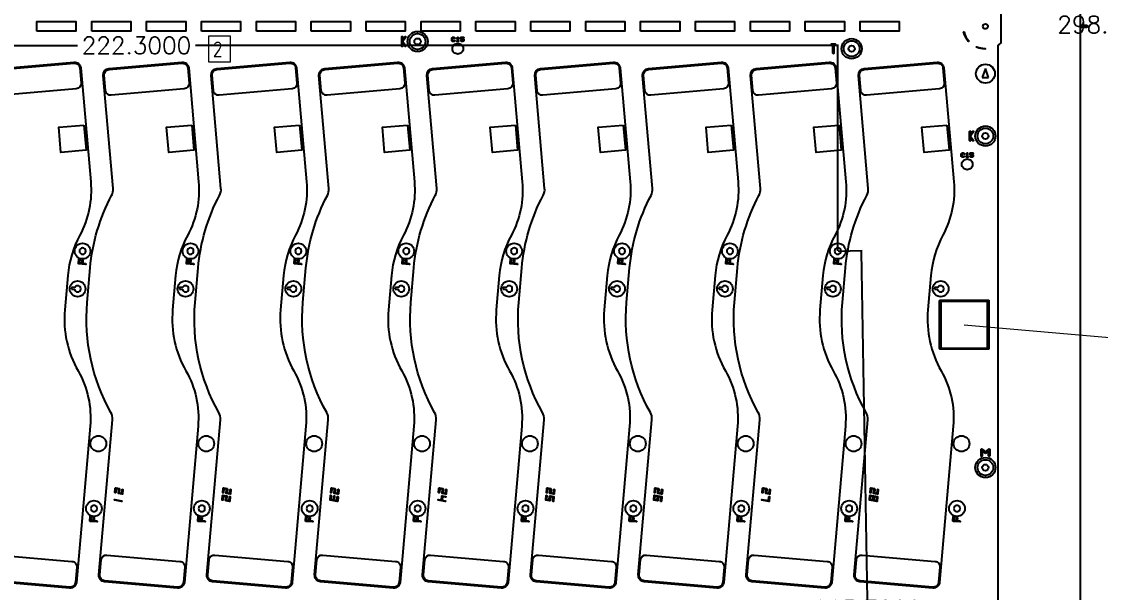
# Model space of a CAD drawing. Extents: x 2864 to 3941, y 2420 to 3182.
# Drawn here: x 3132.4 to 3303.4, y 2745.9 to 2836.5 of the extents above; entities that cross this region are included whole.
import ezdxf
from ezdxf.enums import TextEntityAlignment as Align

# ---------------------------------------------------------------- set-up
doc = ezdxf.new("R2010")
doc.units = 0
doc.layers.get('Defpoints').update_dxf_attribs({"lineweight": 0})
for name, color, linetype in [('barcode-t', 6, 'Continuous'), ('susa-t', 2, 'Continuous'), ('ttr1_panel', 255, 'Continuous'), ('序號', 1, 'Continuous')]:
    doc.layers.add(name, color=color, linetype=linetype)
doc.layers.add('備註', color=1, linetype='Continuous', lineweight=0)
doc.layers.add('尺寸線', color=3, linetype='Continuous', lineweight=0)
doc.styles.get("Standard").update_dxf_attribs({"font": 'simplex.shx', "height": 2.7})
doc.dimstyles.get("Standard").update_dxf_attribs({"dimtxt": 6, "dimasz": 0.18, "dimexe": 0.18, "dimexo": 0.0625, "dimgap": 0.09, "dimtad": 0, "dimtih": 1, "dimtoh": 1, "dimdec": 4, "dimzin": 0, "dimdsep": 46, "dimtxsty": 'Standard', "dimcen": 0.09, "dimadec": 0, "dimazin": 0, "dimtfac": 1, "dimtdec": 4, "dimtofl": 0, "dimtmove": 0, "dimatfit": 3, "dimfxl": 0, "dimtolj": 1, "dimtzin": 0, "dimarcsym": 0})

# ---------------------------------------------------------------- blocks, each defined once
blk = doc.blocks.new('*D2')
at = {"layer": 'Defpoints', "color": 0, "linetype": 'Continuous'}
for p in [(3261.76, 2985.09), (3304.24, 2985.37), (3263.76, 2686.4)]:
    blk.add_point(p, dxfattribs=at)
at = {"layer": '尺寸線', "color": 0, "linetype": 'Continuous', "lineweight": -2}
for p, q in [((3261.83, 2985.09), (3304.42, 2985.37)), ((3304.24, 2985.19), (3305.23, 2837.47)), ((3306.23, 2686.86), (3305.25, 2834.59)), ((3263.82, 2686.4), (3306.42, 2686.68))]:
    blk.add_line(p, q, dxfattribs=at)
at = {"layer": '尺寸線', "color": 0, "linetype": 'Continuous'}
for points in [[(3304.27, 2985.19), (3304.21, 2985.19), (3304.24, 2985.37)], [(3306.2, 2686.86), (3306.26, 2686.86), (3306.24, 2686.68)]]:
    blk.add_solid(points, dxfattribs=at)
at = {"layer": '尺寸線', "color": 0, "linetype": 'Continuous', "insert": (3305.24, 2836.03), "char_height": 2.7, "attachment_point": 5}
blk.add_mtext('\\A1;298.6990', dxfattribs=at)
blk = doc.blocks.new('*D3')
at = {"layer": 'Defpoints', "color": 0, "linetype": 'Continuous'}
for p in [(3261.76, 2800.09), (3265.44, 2800.15), (3263.76, 2686.4)]:
    blk.add_point(p, dxfattribs=at)
at = {"layer": '尺寸線', "color": 0, "linetype": 'Continuous', "lineweight": -2}
for p, q in [((3261.83, 2800.09), (3265.62, 2800.16)), ((3265.45, 2799.97), (3266.42, 2744.75)), ((3267.44, 2686.64), (3266.47, 2741.87)), ((3263.82, 2686.4), (3267.62, 2686.46))]:
    blk.add_line(p, q, dxfattribs=at)
at = {"layer": '尺寸線', "color": 0, "linetype": 'Continuous'}
for points in [[(3265.48, 2799.97), (3265.42, 2799.97), (3265.44, 2800.15)], [(3267.41, 2686.64), (3267.47, 2686.64), (3267.44, 2686.46)]]:
    blk.add_solid(points, dxfattribs=at)
at = {"layer": '尺寸線', "color": 0, "linetype": 'Continuous', "insert": (3266.44, 2743.31), "char_height": 2.7, "attachment_point": 5}
blk.add_mtext('\\A1;113.7099', dxfattribs=at)
blk = doc.blocks.new('*D6')
at = {"layer": 'Defpoints', "color": 0, "linetype": 'Continuous'}
for p in [(3261.76, 2832.71), (3039.46, 2800.09), (3261.76, 2800.09)]:
    blk.add_point(p, dxfattribs=at)
at = {"layer": '尺寸線', "color": 0, "linetype": 'Continuous', "lineweight": -2}
for p, q in [((3039.46, 2800.15), (3039.46, 2832.89)), ((3039.64, 2832.71), (3141.27, 2832.71)), ((3261.58, 2832.71), (3159.96, 2832.71)), ((3261.76, 2800.15), (3261.76, 2832.89))]:
    blk.add_line(p, q, dxfattribs=at)
at = {"layer": '尺寸線', "color": 0, "linetype": 'Continuous'}
for points in [[(3039.64, 2832.74), (3039.64, 2832.68), (3039.46, 2832.71)], [(3261.58, 2832.68), (3261.58, 2832.74), (3261.76, 2832.71)]]:
    blk.add_solid(points, dxfattribs=at)
at = {"layer": '尺寸線', "color": 0, "linetype": 'Continuous', "insert": (3150.61, 2832.71), "char_height": 2.7, "attachment_point": 5}
blk.add_mtext('\\A1;222.3000', dxfattribs=at)

msp = doc.modelspace()

# ---------------------------------------------------------------- linework, layer by layer
at = {"layer": 'barcode-t', "linetype": 'Continuous'}
for points in [[(3142.27173, 2820.0806), (3142.62019, 2816.09578), (3138.63562, 2815.7473), (3138.28691, 2819.73214)], [(3159.37173, 2820.0806), (3159.72019, 2816.09578), (3155.73562, 2815.7473), (3155.38691, 2819.73214)], [(3176.47173, 2820.0806), (3176.82019, 2816.09578), (3172.83562, 2815.7473), (3172.48691, 2819.73214)], [(3193.57173, 2820.0806), (3193.92019, 2816.09578), (3189.93562, 2815.7473), (3189.58691, 2819.73214)], [(3210.67173, 2820.0806), (3211.02019, 2816.09578), (3207.03562, 2815.7473), (3206.68691, 2819.73214)], [(3227.77173, 2820.0806), (3228.12019, 2816.09578), (3224.13562, 2815.7473), (3223.78691, 2819.73214)], [(3244.87173, 2820.0806), (3245.22019, 2816.09578), (3241.23562, 2815.7473), (3240.88691, 2819.73214)], [(3261.97173, 2820.0806), (3262.32019, 2816.09578), (3258.33562, 2815.7473), (3257.98691, 2819.73214)], [(3279.07173, 2820.0806), (3279.42019, 2816.09578), (3275.43562, 2815.7473), (3275.08691, 2819.73214)]]:
    msp.add_lwpolyline(points, close=True, dxfattribs=at)
at = {"layer": 'susa-t', "linetype": 'Continuous'}
for points in [[(3128.59081, 2825.58602), (3128.38058, 2827.97716, -0.414115), (3129.15289, 2828.89811), (3140.7087, 2829.91285, -0.414217), (3141.62965, 2829.14054), (3141.83963, 2826.74942, -0.41404), (3141.06732, 2825.82847), (3129.51176, 2824.81371, -0.414215)], [(3145.69081, 2825.58602), (3145.48058, 2827.97716, -0.414115), (3146.25289, 2828.89811), (3157.8087, 2829.91285, -0.414217), (3158.72965, 2829.14054), (3158.93963, 2826.74942, -0.41404), (3158.16732, 2825.82847), (3146.61176, 2824.81371, -0.414215)], [(3162.79081, 2825.58602), (3162.58058, 2827.97716, -0.414115), (3163.35289, 2828.89811), (3174.9087, 2829.91285, -0.414217), (3175.82965, 2829.14054), (3176.03963, 2826.74942, -0.41404), (3175.26732, 2825.82847), (3163.71176, 2824.81371, -0.414215)], [(3179.89081, 2825.58602), (3179.68058, 2827.97716, -0.414115), (3180.45289, 2828.89811), (3192.0087, 2829.91285, -0.414217), (3192.92965, 2829.14054), (3193.13963, 2826.74942, -0.41404), (3192.36732, 2825.82847), (3180.81176, 2824.81371, -0.414215)], [(3196.99081, 2825.58602), (3196.78058, 2827.97716, -0.414115), (3197.55289, 2828.89811), (3209.1087, 2829.91285, -0.414217), (3210.02965, 2829.14054), (3210.23963, 2826.74942, -0.41404), (3209.46732, 2825.82847), (3197.91176, 2824.81371, -0.414215)], [(3214.09081, 2825.58602), (3213.88058, 2827.97716, -0.414115), (3214.65289, 2828.89811), (3226.2087, 2829.91285, -0.414217), (3227.12965, 2829.14054), (3227.33963, 2826.74942, -0.41404), (3226.56732, 2825.82847), (3215.01176, 2824.81371, -0.414215)], [(3231.19081, 2825.58602), (3230.98058, 2827.97716, -0.414115), (3231.75289, 2828.89811), (3243.3087, 2829.91285, -0.414217), (3244.22965, 2829.14054), (3244.43963, 2826.74942, -0.41404), (3243.66732, 2825.82847), (3232.11176, 2824.81371, -0.414215)], [(3248.29081, 2825.58602), (3248.08058, 2827.97716, -0.414115), (3248.85289, 2828.89811), (3260.4087, 2829.91285, -0.414217), (3261.32965, 2829.14054), (3261.53963, 2826.74942, -0.41404), (3260.76732, 2825.82847), (3249.21176, 2824.81371, -0.414215)], [(3265.39081, 2825.58602), (3265.18058, 2827.97716, -0.414115), (3265.95289, 2828.89811), (3277.5087, 2829.91285, -0.414217), (3278.42965, 2829.14054), (3278.63963, 2826.74942, -0.41404), (3277.86732, 2825.82847), (3266.31176, 2824.81371, -0.414215)], [(3141.15615, 2749.93773), (3140.94695, 2747.54656, -0.414215), (3140.02623, 2746.77398), (3128.47019, 2747.78501, -0.414216), (3127.69761, 2748.70573), (3127.90681, 2751.09689, -0.414044), (3128.82754, 2751.86947), (3140.38357, 2750.85845, -0.414219)], [(3158.25615, 2749.93773), (3158.04695, 2747.54656, -0.414215), (3157.12623, 2746.77398), (3145.57019, 2747.78501, -0.414216), (3144.79761, 2748.70573), (3145.00681, 2751.09689, -0.414044), (3145.92754, 2751.86947), (3157.48357, 2750.85845, -0.414219)], [(3175.35615, 2749.93773), (3175.14695, 2747.54656, -0.414215), (3174.22623, 2746.77398), (3162.67019, 2747.78501, -0.414216), (3161.89761, 2748.70573), (3162.10681, 2751.09689, -0.414044), (3163.02754, 2751.86947), (3174.58357, 2750.85845, -0.414219)], [(3192.45615, 2749.93773), (3192.24695, 2747.54656, -0.414215), (3191.32623, 2746.77398), (3179.77019, 2747.78501, -0.414216), (3178.99761, 2748.70573), (3179.20681, 2751.09689, -0.414044), (3180.12754, 2751.86947), (3191.68357, 2750.85845, -0.414219)], [(3209.55615, 2749.93773), (3209.34695, 2747.54656, -0.414215), (3208.42623, 2746.77398), (3196.87019, 2747.78501, -0.414216), (3196.09761, 2748.70573), (3196.30681, 2751.09689, -0.414044), (3197.22754, 2751.86947), (3208.78357, 2750.85845, -0.414219)], [(3226.65615, 2749.93773), (3226.44695, 2747.54656, -0.414215), (3225.52623, 2746.77398), (3213.97019, 2747.78501, -0.414216), (3213.19761, 2748.70573), (3213.40681, 2751.09689, -0.414044), (3214.32754, 2751.86947), (3225.88357, 2750.85845, -0.414219)], [(3243.75615, 2749.93773), (3243.54695, 2747.54656, -0.414215), (3242.62623, 2746.77398), (3231.07019, 2747.78501, -0.414216), (3230.29761, 2748.70573), (3230.50681, 2751.09689, -0.414044), (3231.42754, 2751.86947), (3242.98357, 2750.85845, -0.414219)], [(3260.85615, 2749.93773), (3260.64695, 2747.54656, -0.414215), (3259.72623, 2746.77398), (3248.17019, 2747.78501, -0.414216), (3247.39761, 2748.70573), (3247.60681, 2751.09689, -0.414044), (3248.52754, 2751.86947), (3260.08357, 2750.85845, -0.414219)], [(3277.95615, 2749.93773), (3277.74695, 2747.54656, -0.414215), (3276.82623, 2746.77398), (3265.27019, 2747.78501, -0.414216), (3264.49761, 2748.70573), (3264.70681, 2751.09689, -0.414044), (3265.62754, 2751.86947), (3277.18357, 2750.85845, -0.414219)]]:
    msp.add_lwpolyline(points, format="xyb", close=True, dxfattribs=at)
at = {"layer": 'ttr1_panel'}
for p, q in [((3285.16107, 2829.03989), (3284.66107, 2827.62567)), ((3285.66107, 2827.62567), (3285.16107, 2829.03989)), ((3284.66107, 2827.62567), (3285.66107, 2827.62567))]:
    msp.add_line(p, q, dxfattribs=at)
at = {"layer": 'ttr1_panel', "linetype": 'Continuous'}
for points in [[(3300.16107, 3031.24278), (3300.16107, 2835.94278), (3301.16107, 2835.94278, -1), (3301.16107, 2835.54278), (3300.16107, 2835.54278), (3300.16107, 2640.24278), (3298.21107, 2640.24278), (3298.21107, 2631.24278), (3300.16107, 2631.24278), (3300.16107, 2615.94278), (3301.16107, 2615.94278, -1), (3301.16107, 2615.54278), (3300.16107, 2615.54278), (3300.16107, 2594.24278), (3287.16107, 2594.24278)], [(3287.16107, 2743.24278), (3287.16107, 2832.74945, 0.044688), (3287.66107, 2833.15241), (3287.66107, 2838.33314, 0.044688), (3287.16107, 2838.7361), (3287.16107, 2886.75508), (3281.16107, 2886.75508, -0.414239), (3281.08557, 2886.83058), (3281.08557, 2892.83058, -1), (3281.23657, 2892.83058), (3281.23657, 2886.90608), (3287.16107, 2886.90608), (3287.16107, 2895.75508, -0.414239), (3287.08557, 2895.83058), (3287.08557, 2901.75508), (3281.16107, 2901.75508, -1), (3281.16107, 2901.90608), (3287.16107, 2901.90608), (3287.16107, 2928.24278)], [(3192.64704, 2832.6173), (3192.64704, 2834.0577, -1), (3192.79704, 2834.0577), (3192.79704, 2833.57835)], [(3192.79704, 2833.57835), (3193.15699, 2834.10028, -1), (3193.28047, 2834.01512), (3192.81315, 2833.3375), (3193.28047, 2832.65988, -1), (3193.15699, 2832.57472), (3192.79704, 2833.09664)], [(3201.48763, 2833.84051), (3201.47364, 2833.82652, -1), (3201.40293, 2833.89723)], [(3201.53763, 2833.31519), (3201.43829, 2833.31519, -1), (3201.43829, 2833.41519), (3201.48763, 2833.41519), (3201.48763, 2833.84051)], [(3201.40293, 2833.89723), (3201.50212, 2833.99642, -0.669786), (3201.58763, 2833.96122), (3201.58763, 2833.41519), (3201.63696, 2833.41519, -1), (3201.63696, 2833.31519), (3201.53763, 2833.31519)], [(3281.68829, 2834.79421, -1), (3281.78475, 2834.82056, 0.112739), (3282.51983, 2833.44629, -1), (3282.44436, 2833.38067)], [(3192.79704, 2833.09664), (3192.79704, 2832.6173, -1), (3192.64704, 2832.6173)], [(3282.64704, 2817.6173), (3282.64704, 2819.0577, -1), (3282.79704, 2819.0577), (3282.79704, 2818.57835)], [(3282.79704, 2818.09664), (3282.79704, 2817.6173, -1), (3282.64704, 2817.6173)], [(3282.79704, 2818.57835), (3283.15699, 2819.10028, -1), (3283.28047, 2819.01512), (3282.81315, 2818.3375), (3283.28047, 2817.65988, -1), (3283.15699, 2817.57472), (3282.79704, 2818.09664)], [(3282.23807, 2815.49528), (3282.22409, 2815.4813, -1), (3282.15338, 2815.55201)], [(3282.28807, 2814.96997), (3282.18873, 2814.96997, -1), (3282.18873, 2815.06997), (3282.23807, 2815.06997), (3282.23807, 2815.49528)], [(3282.15338, 2815.55201), (3282.25256, 2815.65119, -0.669786), (3282.33807, 2815.61599), (3282.33807, 2815.06997), (3282.38741, 2815.06997, -1), (3282.38741, 2814.96997), (3282.28807, 2814.96997)], [(3284.46744, 2767.6054), (3284.46744, 2768.59878, -0.63678), (3284.63165, 2768.67544), (3285.16346, 2768.23226), (3285.69528, 2768.67544, -0.63678), (3285.85949, 2768.59878), (3285.85949, 2767.6054, -1), (3285.65949, 2767.6054), (3285.65949, 2768.38527)], [(3284.66744, 2768.38527), (3284.66744, 2767.6054, -1), (3284.46744, 2767.6054)], [(3285.65949, 2768.38527), (3285.22748, 2768.02527, -0.362064), (3285.09945, 2768.02527), (3284.66744, 2768.38527)]]:
    msp.add_lwpolyline(points, format="xyb", dxfattribs=at)
for points in [[(3134.81107, 2834.99278), (3134.81107, 2836.49278), (3141.01107, 2836.49278), (3141.01107, 2834.99278)], [(3143.51107, 2834.99278), (3143.51107, 2836.49278), (3149.71107, 2836.49278), (3149.71107, 2834.99278)], [(3152.21107, 2834.99278), (3152.21107, 2836.49278), (3158.41107, 2836.49278), (3158.41107, 2834.99278)], [(3160.91107, 2834.99278), (3160.91107, 2836.49278), (3167.11107, 2836.49278), (3167.11107, 2834.99278)], [(3169.61107, 2834.99278), (3169.61107, 2836.49278), (3175.81107, 2836.49278), (3175.81107, 2834.99278)], [(3178.31107, 2834.99278), (3178.31107, 2836.49278), (3184.51107, 2836.49278), (3184.51107, 2834.99278)], [(3187.01107, 2834.99278), (3187.01107, 2836.49278), (3193.21107, 2836.49278), (3193.21107, 2834.99278)], [(3195.71107, 2834.99278), (3195.71107, 2836.49278), (3201.91107, 2836.49278), (3201.91107, 2834.99278)], [(3204.41107, 2834.99278), (3204.41107, 2836.49278), (3210.61107, 2836.49278), (3210.61107, 2834.99278)], [(3213.11107, 2834.99278), (3213.11107, 2836.49278), (3219.31107, 2836.49278), (3219.31107, 2834.99278)], [(3221.81107, 2834.99278), (3221.81107, 2836.49278), (3228.01107, 2836.49278), (3228.01107, 2834.99278)], [(3230.51107, 2834.99278), (3230.51107, 2836.49278), (3236.71107, 2836.49278), (3236.71107, 2834.99278)], [(3239.21107, 2834.99278), (3239.21107, 2836.49278), (3245.41107, 2836.49278), (3245.41107, 2834.99278)], [(3247.91107, 2834.99278), (3247.91107, 2836.49278), (3254.11107, 2836.49278), (3254.11107, 2834.99278)], [(3256.61107, 2834.99278), (3256.61107, 2836.49278), (3262.81107, 2836.49278), (3262.81107, 2834.99278)], [(3265.31107, 2834.99278), (3265.31107, 2836.49278), (3271.51107, 2836.49278), (3271.51107, 2834.99278)], [(3278.10919, 2784.71033), (3285.50919, 2784.71033), (3285.50919, 2792.11033), (3278.10919, 2792.11033)], [(3232.71667, 2760.68486), (3233.14111, 2760.60526), (3233.18843, 2761.14614), (3232.76399, 2761.22574)], [(3266.91667, 2760.68486), (3267.34111, 2760.60526), (3267.38843, 2761.14614), (3266.96399, 2761.22574)], [(3267.46259, 2760.58248), (3267.88703, 2760.50288), (3267.93435, 2761.04376), (3267.50991, 2761.12336)]]:
    msp.add_lwpolyline(points, close=True, dxfattribs=at)
for points in [[(3284.76107, 2835.74278, -0.414218), (3285.16107, 2836.14278, -0.414218), (3285.56107, 2835.74278, -0.414218), (3285.16107, 2835.34278, -0.414218)], [(3194.66107, 2833.34278, -0.414217), (3195.16107, 2833.84278, -0.414217), (3195.66107, 2833.34278, -0.414217), (3195.16107, 2832.84278, -0.414217)], [(3200.58895, 2833.46453), (3200.58895, 2833.86188, -0.200121), (3200.60375, 2833.89739), (3200.70278, 2833.99642, -0.200121), (3200.73829, 2834.01122), (3200.93696, 2834.01122, -0.200121), (3200.97247, 2833.99642), (3201.07166, 2833.89723, -1), (3201.00095, 2833.82652), (3200.91625, 2833.91122), (3200.759, 2833.91122), (3200.68895, 2833.84117), (3200.68895, 2833.48524), (3200.759, 2833.41519), (3200.91625, 2833.41519), (3201.00095, 2833.49988, -1), (3201.07166, 2833.42917), (3200.97247, 2833.32999, -0.200121), (3200.93696, 2833.31519), (3200.73829, 2833.31519, -0.200121), (3200.70278, 2833.32999), (3200.60375, 2833.42902, -0.200121)], [(3201.98895, 2833.76254), (3201.98895, 2833.96122, -0.414253), (3202.03895, 2834.01122), (3202.4363, 2834.01122, -1), (3202.4363, 2833.91122), (3202.08895, 2833.91122), (3202.08895, 2833.81254), (3202.33696, 2833.81254, -0.200121), (3202.37247, 2833.79774), (3202.4715, 2833.69871, -0.200121), (3202.4863, 2833.6632), (3202.4863, 2833.46453, -0.200121), (3202.4715, 2833.42902), (3202.37247, 2833.32999, -0.200121), (3202.33696, 2833.31519), (3202.13829, 2833.31519, -0.200121), (3202.10278, 2833.32999), (3202.0036, 2833.42917, -1), (3202.07431, 2833.49988), (3202.159, 2833.41519), (3202.31625, 2833.41519), (3202.3863, 2833.48524), (3202.3863, 2833.64249), (3202.31625, 2833.71254), (3202.03895, 2833.71254, -0.414253)], [(3200.68238, 2832.19855, -0.414215), (3201.53238, 2833.04855, -0.414215), (3202.38238, 2832.19855, -0.414215), (3201.53238, 2831.34855, -0.414215)], [(3260.8183, 2832.83935, -1), (3260.8183, 2832.98935), (3261.06664, 2832.98935), (3261.31499, 2832.98935, -1), (3261.31499, 2832.83935), (3261.14164, 2832.83935), (3261.14164, 2831.47396, -1), (3260.99164, 2831.47396), (3260.99164, 2832.83935)], [(3263.45732, 2832.19944, -0.414217), (3263.95732, 2832.69944, -0.414217), (3264.45732, 2832.19944, -0.414217), (3263.95732, 2831.69944, -0.414217)], [(3283.76992, 2832.42243, -1), (3283.80857, 2832.51466, 0.095675), (3285.10778, 2832.24318, -1), (3285.10625, 2832.14319, -0.095675)], [(3125.69091, 2791.92996), (3126.17025, 2797.40889, -0.100411), (3129.57449, 2808.92485, 0.144694), (3129.79998, 2810.03609), (3128.23128, 2827.96404, -0.414156), (3129.14037, 2829.04733), (3140.6962, 2830.05851, -0.414232), (3141.77956, 2829.14954), (3143.36107, 2811.0735, -0.145892), (3141.62596, 2802.62167, 0.101585), (3139.71843, 2796.22358), (3139.23908, 2790.74465, 0.152268), (3141.347, 2781.09038, -0.152268), (3143.26405, 2772.30874), (3141.09649, 2747.53348, -0.414215), (3140.01315, 2746.62444), (3128.45736, 2747.63544, -0.414215), (3127.54832, 2748.71879), (3129.70235, 2773.33945, 0.151039), (3129.45329, 2774.49407, -0.151026)], [(3142.79091, 2791.92996), (3143.27025, 2797.40889, -0.100411), (3146.67449, 2808.92485, 0.144694), (3146.89998, 2810.03609), (3145.33128, 2827.96404, -0.414156), (3146.24037, 2829.04733), (3157.7962, 2830.05851, -0.414232), (3158.87956, 2829.14954), (3160.46107, 2811.0735, -0.145892), (3158.72596, 2802.62167, 0.101585), (3156.81843, 2796.22358), (3156.33908, 2790.74465, 0.152268), (3158.447, 2781.09038, -0.152268), (3160.36405, 2772.30874), (3158.19649, 2747.53348, -0.414215), (3157.11315, 2746.62444), (3145.55736, 2747.63544, -0.414215), (3144.64832, 2748.71879), (3146.80235, 2773.33945, 0.151039), (3146.55329, 2774.49407, -0.151026)], [(3159.89091, 2791.92996), (3160.37025, 2797.40889, -0.100411), (3163.77449, 2808.92485, 0.144694), (3163.99998, 2810.03609), (3162.43128, 2827.96404, -0.414156), (3163.34037, 2829.04733), (3174.8962, 2830.05851, -0.414232), (3175.97956, 2829.14954), (3177.56107, 2811.0735, -0.145892), (3175.82596, 2802.62167, 0.101585), (3173.91843, 2796.22358), (3173.43908, 2790.74465, 0.152268), (3175.547, 2781.09038, -0.152268), (3177.46405, 2772.30874), (3175.29649, 2747.53348, -0.414215), (3174.21315, 2746.62444), (3162.65736, 2747.63544, -0.414215), (3161.74832, 2748.71879), (3163.90235, 2773.33945, 0.151039), (3163.65329, 2774.49407, -0.151026)], [(3176.99091, 2791.92996), (3177.47025, 2797.40889, -0.100411), (3180.87449, 2808.92485, 0.144694), (3181.09998, 2810.03609), (3179.53128, 2827.96404, -0.414156), (3180.44037, 2829.04733), (3191.9962, 2830.05851, -0.414232), (3193.07956, 2829.14954), (3194.66107, 2811.0735, -0.145892), (3192.92596, 2802.62167, 0.101585), (3191.01843, 2796.22358), (3190.53908, 2790.74465, 0.152268), (3192.647, 2781.09038, -0.152268), (3194.56405, 2772.30874), (3192.39649, 2747.53348, -0.414215), (3191.31315, 2746.62444), (3179.75736, 2747.63544, -0.414215), (3178.84832, 2748.71879), (3181.00235, 2773.33945, 0.151039), (3180.75329, 2774.49407, -0.151026)], [(3194.09091, 2791.92996), (3194.57025, 2797.40889, -0.100411), (3197.97449, 2808.92485, 0.144694), (3198.19998, 2810.03609), (3196.63128, 2827.96404, -0.414156), (3197.54037, 2829.04733), (3209.0962, 2830.05851, -0.414232), (3210.17956, 2829.14954), (3211.76107, 2811.0735, -0.145892), (3210.02596, 2802.62167, 0.101585), (3208.11843, 2796.22358), (3207.63908, 2790.74465, 0.152268), (3209.747, 2781.09038, -0.152268), (3211.66405, 2772.30874), (3209.49649, 2747.53348, -0.414215), (3208.41315, 2746.62444), (3196.85736, 2747.63544, -0.414215), (3195.94832, 2748.71879), (3198.10235, 2773.33945, 0.151039), (3197.85329, 2774.49407, -0.151026)], [(3211.19091, 2791.92996), (3211.67025, 2797.40889, -0.100411), (3215.07449, 2808.92485, 0.144694), (3215.29998, 2810.03609), (3213.73128, 2827.96404, -0.414156), (3214.64037, 2829.04733), (3226.1962, 2830.05851, -0.414232), (3227.27956, 2829.14954), (3228.86107, 2811.0735, -0.145892), (3227.12596, 2802.62167, 0.101585), (3225.21843, 2796.22358), (3224.73908, 2790.74465, 0.152268), (3226.847, 2781.09038, -0.152268), (3228.76405, 2772.30874), (3226.59649, 2747.53348, -0.414215), (3225.51315, 2746.62444), (3213.95736, 2747.63544, -0.414215), (3213.04832, 2748.71879), (3215.20235, 2773.33945, 0.151039), (3214.95329, 2774.49407, -0.151026)], [(3228.29091, 2791.92996), (3228.77025, 2797.40889, -0.100411), (3232.17449, 2808.92485, 0.144694), (3232.39998, 2810.03609), (3230.83128, 2827.96404, -0.414156), (3231.74037, 2829.04733), (3243.2962, 2830.05851, -0.414232), (3244.37956, 2829.14954), (3245.96107, 2811.0735, -0.145892), (3244.22596, 2802.62167, 0.101585), (3242.31843, 2796.22358), (3241.83908, 2790.74465, 0.152268), (3243.947, 2781.09038, -0.152268), (3245.86405, 2772.30874), (3243.69649, 2747.53348, -0.414215), (3242.61315, 2746.62444), (3231.05736, 2747.63544, -0.414215), (3230.14832, 2748.71879), (3232.30235, 2773.33945, 0.151039), (3232.05329, 2774.49407, -0.151026)], [(3245.39091, 2791.92996), (3245.87025, 2797.40889, -0.100411), (3249.27449, 2808.92485, 0.144694), (3249.49998, 2810.03609), (3247.93128, 2827.96404, -0.414156), (3248.84037, 2829.04733), (3260.3962, 2830.05851, -0.414232), (3261.47956, 2829.14954), (3263.06107, 2811.0735, -0.145892), (3261.32596, 2802.62167, 0.101585), (3259.41843, 2796.22358), (3258.93908, 2790.74465, 0.152268), (3261.047, 2781.09038, -0.152268), (3262.96405, 2772.30874), (3260.79649, 2747.53348, -0.414215), (3259.71315, 2746.62444), (3248.15736, 2747.63544, -0.414215), (3247.24832, 2748.71879), (3249.40235, 2773.33945, 0.151039), (3249.15329, 2774.49407, -0.151026)], [(3262.49091, 2791.92996), (3262.97025, 2797.40889, -0.100411), (3266.37449, 2808.92485, 0.144694), (3266.59998, 2810.03609), (3265.03128, 2827.96404, -0.414156), (3265.94037, 2829.04733), (3277.4962, 2830.05851, -0.414232), (3278.57956, 2829.14954), (3280.16107, 2811.0735, -0.145892), (3278.42596, 2802.62167, 0.101585), (3276.51843, 2796.22358), (3276.03908, 2790.74465, 0.152268), (3278.147, 2781.09038, -0.152268), (3280.06405, 2772.30874), (3277.89649, 2747.53348, -0.414215), (3276.81315, 2746.62444), (3265.25736, 2747.63544, -0.414215), (3264.34832, 2748.71879), (3266.50235, 2773.33945, 0.151039), (3266.25329, 2774.49407, -0.151026)], [(3283.66107, 2828.24278, -0.414215), (3285.16107, 2829.74278, -0.414215), (3286.66107, 2828.24278, -0.414215), (3285.16107, 2826.74278, -0.414215)], [(3284.66107, 2818.34278, -0.414217), (3285.16107, 2818.84278, -0.414217), (3285.66107, 2818.34278, -0.414217), (3285.16107, 2817.84278, -0.414217)], [(3281.3394, 2815.1193), (3281.3394, 2815.51665, -0.200121), (3281.3542, 2815.55216), (3281.45322, 2815.65119, -0.200121), (3281.48873, 2815.66599), (3281.68741, 2815.66599, -0.200121), (3281.72292, 2815.65119), (3281.8221, 2815.55201, -1), (3281.75139, 2815.4813), (3281.6667, 2815.56599), (3281.50944, 2815.56599), (3281.4394, 2815.49594), (3281.4394, 2815.14001), (3281.50944, 2815.06997), (3281.6667, 2815.06997), (3281.75139, 2815.15466, -1), (3281.8221, 2815.08395), (3281.72292, 2814.98477, -0.200121), (3281.68741, 2814.96997), (3281.48873, 2814.96997, -0.200121), (3281.45322, 2814.98477), (3281.3542, 2815.08379, -0.200121)], [(3281.43282, 2813.85332, -0.414215), (3282.28282, 2814.70332, -0.414215), (3283.13282, 2813.85332, -0.414215), (3282.28282, 2813.00332, -0.414215)], [(3282.7394, 2815.41732), (3282.7394, 2815.61599, -0.414253), (3282.7894, 2815.66599), (3283.18675, 2815.66599, -1), (3283.18675, 2815.56599), (3282.8394, 2815.56599), (3282.8394, 2815.46732), (3283.08741, 2815.46732, -0.200121), (3283.12292, 2815.45252), (3283.22195, 2815.35349, -0.200121), (3283.23675, 2815.31798), (3283.23675, 2815.1193, -0.200121), (3283.22195, 2815.08379), (3283.12292, 2814.98477, -0.200121), (3283.08741, 2814.96997), (3282.88873, 2814.96997, -0.200121), (3282.85322, 2814.98477), (3282.75404, 2815.08395, -1), (3282.82475, 2815.15466), (3282.90944, 2815.06997), (3283.0667, 2815.06997), (3283.13675, 2815.14001), (3283.13675, 2815.29727), (3283.0667, 2815.36732), (3282.7894, 2815.36732, -0.414253)], [(3141.5633, 2800.08896, 0.414217), (3142.0633, 2799.58896, 0.414217), (3142.5633, 2800.08896, 0.414217), (3142.0633, 2800.58896, 0.414217)], [(3158.6633, 2800.08896, 0.414217), (3159.1633, 2799.58896, 0.414217), (3159.6633, 2800.08896, 0.414217), (3159.1633, 2800.58896, 0.414217)], [(3175.7633, 2800.08896, 0.414217), (3176.2633, 2799.58896, 0.414217), (3176.7633, 2800.08896, 0.414217), (3176.2633, 2800.58896, 0.414217)], [(3192.8633, 2800.08896, 0.414217), (3193.3633, 2799.58896, 0.414217), (3193.8633, 2800.08896, 0.414217), (3193.3633, 2800.58896, 0.414217)], [(3209.9633, 2800.08896, 0.414217), (3210.4633, 2799.58896, 0.414217), (3210.9633, 2800.08896, 0.414217), (3210.4633, 2800.58896, 0.414217)], [(3227.0633, 2800.08896, 0.414217), (3227.5633, 2799.58896, 0.414217), (3228.0633, 2800.08896, 0.414217), (3227.5633, 2800.58896, 0.414217)], [(3244.1633, 2800.08896, 0.414217), (3244.6633, 2799.58896, 0.414217), (3245.1633, 2800.08896, 0.414217), (3244.6633, 2800.58896, 0.414217)], [(3261.2633, 2800.08896, 0.414217), (3261.7633, 2799.58896, 0.414217), (3262.2633, 2800.08896, 0.414217), (3261.7633, 2800.58896, 0.414217)], [(3141.41071, 2798.13134), (3141.47132, 2798.82406, -1), (3141.62075, 2798.81099), (3141.56668, 2798.19298), (3141.93679, 2798.1606), (3141.97571, 2798.60543, -1), (3142.12514, 2798.59235), (3142.08622, 2798.14753), (3142.53104, 2798.10861, -1), (3142.51797, 2797.95918), (3141.47889, 2798.05009, -0.414234)], [(3158.51071, 2798.13134), (3158.57132, 2798.82406, -1), (3158.72075, 2798.81099), (3158.66668, 2798.19298), (3159.03679, 2798.1606), (3159.07571, 2798.60543, -1), (3159.22514, 2798.59235), (3159.18622, 2798.14753), (3159.63104, 2798.10861, -1), (3159.61797, 2797.95918), (3158.57889, 2798.05009, -0.414234)], [(3175.61071, 2798.13134), (3175.67132, 2798.82406, -1), (3175.82075, 2798.81099), (3175.76668, 2798.19298), (3176.13679, 2798.1606), (3176.17571, 2798.60543, -1), (3176.32514, 2798.59235), (3176.28622, 2798.14753), (3176.73104, 2798.10861, -1), (3176.71797, 2797.95918), (3175.67889, 2798.05009, -0.414234)], [(3192.71071, 2798.13134), (3192.77132, 2798.82406, -1), (3192.92075, 2798.81099), (3192.86668, 2798.19298), (3193.23679, 2798.1606), (3193.27571, 2798.60543, -1), (3193.42514, 2798.59235), (3193.38622, 2798.14753), (3193.83104, 2798.10861, -1), (3193.81797, 2797.95918), (3192.77889, 2798.05009, -0.414234)], [(3209.81071, 2798.13134), (3209.87132, 2798.82406, -1), (3210.02075, 2798.81099), (3209.96668, 2798.19298), (3210.33679, 2798.1606), (3210.37571, 2798.60543, -1), (3210.52514, 2798.59235), (3210.48622, 2798.14753), (3210.93104, 2798.10861, -1), (3210.91797, 2797.95918), (3209.87889, 2798.05009, -0.414234)], [(3226.91071, 2798.13134), (3226.97132, 2798.82406, -1), (3227.12075, 2798.81099), (3227.06668, 2798.19298), (3227.43679, 2798.1606), (3227.47571, 2798.60543, -1), (3227.62514, 2798.59235), (3227.58622, 2798.14753), (3228.03104, 2798.10861, -1), (3228.01797, 2797.95918), (3226.97889, 2798.05009, -0.414234)], [(3244.01071, 2798.13134), (3244.07132, 2798.82406, -1), (3244.22075, 2798.81099), (3244.16668, 2798.19298), (3244.53679, 2798.1606), (3244.57571, 2798.60543, -1), (3244.72514, 2798.59235), (3244.68622, 2798.14753), (3245.13104, 2798.10861, -1), (3245.11797, 2797.95918), (3244.07889, 2798.05009, -0.414234)], [(3261.11071, 2798.13134), (3261.17132, 2798.82406, -1), (3261.32075, 2798.81099), (3261.26668, 2798.19298), (3261.63679, 2798.1606), (3261.67571, 2798.60543, -1), (3261.82514, 2798.59235), (3261.78622, 2798.14753), (3262.23104, 2798.10861, -1), (3262.21797, 2797.95918), (3261.17889, 2798.05009, -0.414234)], [(3140.02479, 2794.10286, -0.414215), (3141.27479, 2795.35286, -0.414215), (3142.52479, 2794.10286, -0.414215), (3141.27479, 2792.85286, -0.414215)], [(3140.3142, 2794.03632), (3140.78657, 2793.995, 0.351876), (3141.27479, 2793.60286, 0.414217), (3141.77479, 2794.10286, 0.414217), (3141.27479, 2794.60286, 0.303552), (3140.81271, 2794.29386), (3140.34034, 2794.33518)], [(3157.12479, 2794.10286, -0.414215), (3158.37479, 2795.35286, -0.414215), (3159.62479, 2794.10286, -0.414215), (3158.37479, 2792.85286, -0.414215)], [(3157.4142, 2794.03632), (3157.88657, 2793.995, 0.351876), (3158.37479, 2793.60286, 0.414217), (3158.87479, 2794.10286, 0.414217), (3158.37479, 2794.60286, 0.303552), (3157.91271, 2794.29386), (3157.44034, 2794.33518)], [(3174.22479, 2794.10286, -0.414215), (3175.47479, 2795.35286, -0.414215), (3176.72479, 2794.10286, -0.414215), (3175.47479, 2792.85286, -0.414215)], [(3174.5142, 2794.03632), (3174.98657, 2793.995, 0.351876), (3175.47479, 2793.60286, 0.414217), (3175.97479, 2794.10286, 0.414217), (3175.47479, 2794.60286, 0.303552), (3175.01271, 2794.29386), (3174.54034, 2794.33518)], [(3191.32479, 2794.10286, -0.414215), (3192.57479, 2795.35286, -0.414215), (3193.82479, 2794.10286, -0.414215), (3192.57479, 2792.85286, -0.414215)], [(3191.6142, 2794.03632), (3192.08657, 2793.995, 0.351876), (3192.57479, 2793.60286, 0.414217), (3193.07479, 2794.10286, 0.414217), (3192.57479, 2794.60286, 0.303552), (3192.11271, 2794.29386), (3191.64034, 2794.33518)], [(3208.42479, 2794.10286, -0.414215), (3209.67479, 2795.35286, -0.414215), (3210.92479, 2794.10286, -0.414215), (3209.67479, 2792.85286, -0.414215)], [(3208.7142, 2794.03632), (3209.18657, 2793.995, 0.351876), (3209.67479, 2793.60286, 0.414217), (3210.17479, 2794.10286, 0.414217), (3209.67479, 2794.60286, 0.303552), (3209.21271, 2794.29386), (3208.74034, 2794.33518)], [(3225.52479, 2794.10286, -0.414215), (3226.77479, 2795.35286, -0.414215), (3228.02479, 2794.10286, -0.414215), (3226.77479, 2792.85286, -0.414215)], [(3225.8142, 2794.03632), (3226.28657, 2793.995, 0.351876), (3226.77479, 2793.60286, 0.414217), (3227.27479, 2794.10286, 0.414217), (3226.77479, 2794.60286, 0.303552), (3226.31271, 2794.29386), (3225.84034, 2794.33518)], [(3242.62479, 2794.10286, -0.414215), (3243.87479, 2795.35286, -0.414215), (3245.12479, 2794.10286, -0.414215), (3243.87479, 2792.85286, -0.414215)], [(3242.9142, 2794.03632), (3243.38657, 2793.995, 0.351876), (3243.87479, 2793.60286, 0.414217), (3244.37479, 2794.10286, 0.414217), (3243.87479, 2794.60286, 0.303552), (3243.41271, 2794.29386), (3242.94034, 2794.33518)], [(3259.72479, 2794.10286, -0.414215), (3260.97479, 2795.35286, -0.414215), (3262.22479, 2794.10286, -0.414215), (3260.97479, 2792.85286, -0.414215)], [(3260.0142, 2794.03632), (3260.48657, 2793.995, 0.351876), (3260.97479, 2793.60286, 0.414217), (3261.47479, 2794.10286, 0.414217), (3260.97479, 2794.60286, 0.303552), (3260.51271, 2794.29386), (3260.04034, 2794.33518)], [(3276.82479, 2794.10286, -0.414215), (3278.07479, 2795.35286, -0.414215), (3279.32479, 2794.10286, -0.414215), (3278.07479, 2792.85286, -0.414215)], [(3277.1142, 2794.03632), (3277.58657, 2793.995, 0.351876), (3278.07479, 2793.60286, 0.414217), (3278.57479, 2794.10286, 0.414217), (3278.07479, 2794.60286, 0.303552), (3277.61271, 2794.29386), (3277.14034, 2794.33518)], [(3277.90919, 2784.61033), (3277.90919, 2792.21033, -0.414228), (3278.00919, 2792.31033), (3285.60919, 2792.31033, -0.414228), (3285.70919, 2792.21033), (3285.70919, 2784.61033, -0.414228), (3285.60919, 2784.51033), (3278.00919, 2784.51033, -0.414228)], [(3143.31587, 2769.53546, -0.414215), (3144.56587, 2770.78546, -0.414215), (3145.81587, 2769.53546, -0.414215), (3144.56587, 2768.28546, -0.414215)], [(3160.41587, 2769.53546, -0.414215), (3161.66587, 2770.78546, -0.414215), (3162.91587, 2769.53546, -0.414215), (3161.66587, 2768.28546, -0.414215)], [(3177.51587, 2769.53546, -0.414215), (3178.76587, 2770.78546, -0.414215), (3180.01587, 2769.53546, -0.414215), (3178.76587, 2768.28546, -0.414215)], [(3194.61587, 2769.53546, -0.414215), (3195.86587, 2770.78546, -0.414215), (3197.11587, 2769.53546, -0.414215), (3195.86587, 2768.28546, -0.414215)], [(3211.71587, 2769.53546, -0.414215), (3212.96587, 2770.78546, -0.414215), (3214.21587, 2769.53546, -0.414215), (3212.96587, 2768.28546, -0.414215)], [(3228.81587, 2769.53546, -0.414215), (3230.06587, 2770.78546, -0.414215), (3231.31587, 2769.53546, -0.414215), (3230.06587, 2768.28546, -0.414215)], [(3245.91587, 2769.53546, -0.414215), (3247.16587, 2770.78546, -0.414215), (3248.41587, 2769.53546, -0.414215), (3247.16587, 2768.28546, -0.414215)], [(3263.01587, 2769.53546, -0.414215), (3264.26587, 2770.78546, -0.414215), (3265.51587, 2769.53546, -0.414215), (3264.26587, 2768.28546, -0.414215)], [(3280.11587, 2769.53546, -0.414215), (3281.36587, 2770.78546, -0.414215), (3282.61587, 2769.53546, -0.414215), (3281.36587, 2768.28546, -0.414215)], [(3284.66107, 2765.74278, -0.414217), (3285.16107, 2766.24278, -0.414217), (3285.66107, 2765.74278, -0.414217), (3285.16107, 2765.24278, -0.414217)], [(3147.18951, 2761.78568), (3147.24756, 2762.44918, -0.445733), (3147.3202, 2762.50477), (3147.86612, 2762.40239, -0.388154), (3147.91601, 2762.33608), (3147.86282, 2761.72811), (3148.28726, 2761.64851), (3148.33944, 2762.24492, -1), (3148.46197, 2762.2342), (3148.40388, 2761.5702, -0.444356), (3148.33106, 2761.51516), (3147.78558, 2761.61746, -0.386813), (3147.73543, 2761.6833), (3147.78866, 2762.29177), (3147.36422, 2762.37137), (3147.31204, 2761.77496, -1)], [(3164.28951, 2761.78568), (3164.34756, 2762.44918, -0.445733), (3164.4202, 2762.50477), (3164.96612, 2762.40239, -0.388154), (3165.01601, 2762.33608), (3164.96282, 2761.72811), (3165.38726, 2761.64851), (3165.43944, 2762.24492, -1), (3165.56197, 2762.2342), (3165.50388, 2761.5702, -0.444356), (3165.43106, 2761.51516), (3164.88558, 2761.61746, -0.386813), (3164.83543, 2761.6833), (3164.88866, 2762.29177), (3164.46422, 2762.37137), (3164.41204, 2761.77496, -1)], [(3181.38951, 2761.78568), (3181.44756, 2762.44918, -0.445733), (3181.5202, 2762.50477), (3182.06612, 2762.40239, -0.388154), (3182.11601, 2762.33608), (3182.06282, 2761.72811), (3182.48726, 2761.64851), (3182.53944, 2762.24492, -1), (3182.66197, 2762.2342), (3182.60388, 2761.5702, -0.444356), (3182.53106, 2761.51516), (3181.98558, 2761.61746, -0.386813), (3181.93543, 2761.6833), (3181.98866, 2762.29177), (3181.56422, 2762.37137), (3181.51204, 2761.77496, -1)], [(3198.48951, 2761.78568), (3198.54756, 2762.44918, -0.445733), (3198.6202, 2762.50477), (3199.16612, 2762.40239, -0.388154), (3199.21601, 2762.33608), (3199.16282, 2761.72811), (3199.58726, 2761.64851), (3199.63944, 2762.24492, -1), (3199.76197, 2762.2342), (3199.70388, 2761.5702, -0.444356), (3199.63106, 2761.51516), (3199.08558, 2761.61746, -0.386813), (3199.03543, 2761.6833), (3199.08866, 2762.29177), (3198.66422, 2762.37137), (3198.61204, 2761.77496, -1)], [(3215.58951, 2761.78568), (3215.64756, 2762.44918, -0.445733), (3215.7202, 2762.50477), (3216.26612, 2762.40239, -0.388154), (3216.31601, 2762.33608), (3216.26282, 2761.72811), (3216.68726, 2761.64851), (3216.73944, 2762.24492, -1), (3216.86197, 2762.2342), (3216.80388, 2761.5702, -0.444356), (3216.73106, 2761.51516), (3216.18558, 2761.61746, -0.386813), (3216.13543, 2761.6833), (3216.18866, 2762.29177), (3215.76422, 2762.37137), (3215.71204, 2761.77496, -1)], [(3232.68951, 2761.78568), (3232.74756, 2762.44918, -0.445733), (3232.8202, 2762.50477), (3233.36612, 2762.40239, -0.388154), (3233.41601, 2762.33608), (3233.36282, 2761.72811), (3233.78726, 2761.64851), (3233.83944, 2762.24492, -1), (3233.96197, 2762.2342), (3233.90388, 2761.5702, -0.444356), (3233.83106, 2761.51516), (3233.28558, 2761.61746, -0.386813), (3233.23543, 2761.6833), (3233.28866, 2762.29177), (3232.86422, 2762.37137), (3232.81204, 2761.77496, -1)], [(3249.78951, 2761.78568), (3249.84756, 2762.44918, -0.445733), (3249.9202, 2762.50477), (3250.46612, 2762.40239, -0.388154), (3250.51601, 2762.33608), (3250.46282, 2761.72811), (3250.88726, 2761.64851), (3250.93944, 2762.24492, -1), (3251.06197, 2762.2342), (3251.00388, 2761.5702, -0.444356), (3250.93106, 2761.51516), (3250.38558, 2761.61746, -0.386813), (3250.33543, 2761.6833), (3250.38866, 2762.29177), (3249.96422, 2762.37137), (3249.91204, 2761.77496, -1)], [(3266.88951, 2761.78568), (3266.94756, 2762.44918, -0.445733), (3267.0202, 2762.50477), (3267.56612, 2762.40239, -0.388154), (3267.61601, 2762.33608), (3267.56282, 2761.72811), (3267.98726, 2761.64851), (3268.03944, 2762.24492, -1), (3268.16197, 2762.2342), (3268.10388, 2761.5702, -0.444356), (3268.03106, 2761.51516), (3267.48558, 2761.61746, -0.386813), (3267.43543, 2761.6833), (3267.48866, 2762.29177), (3267.06422, 2762.37137), (3267.01204, 2761.77496, -1)], [(3147.13921, 2760.57424, -1), (3147.16188, 2760.69513), (3147.7078, 2760.59275), (3148.25372, 2760.49037, -1), (3148.23105, 2760.36948), (3147.68513, 2760.47186)], [(3164.18928, 2760.64005), (3164.24737, 2761.30405, -0.444356), (3164.32019, 2761.35909), (3164.86567, 2761.25679, -0.386813), (3164.91582, 2761.19095), (3164.86259, 2760.58248), (3165.28703, 2760.50288), (3165.33921, 2761.09929, -1), (3165.46174, 2761.08857), (3165.40365, 2760.42457, -0.444356), (3165.33083, 2760.36952), (3164.78535, 2760.47182, -0.386813), (3164.7352, 2760.53767), (3164.78843, 2761.14614), (3164.36399, 2761.22574), (3164.31181, 2760.62933, -1)], [(3181.28928, 2760.64005), (3181.34737, 2761.30405, -1), (3181.4699, 2761.29333), (3181.41667, 2760.68486), (3181.84111, 2760.60526), (3181.89329, 2761.20167, -1), (3182.01582, 2761.19095), (3181.96259, 2760.58248), (3182.38703, 2760.50288), (3182.43921, 2761.09929, -1), (3182.56174, 2761.08857), (3182.50365, 2760.42457, -0.444356), (3182.43083, 2760.36952), (3181.33943, 2760.5742, -0.386813)], [(3198.43921, 2760.57424, -1), (3198.46188, 2760.69513), (3198.94111, 2760.60526), (3198.99329, 2761.20167, -0.444356), (3199.06611, 2761.25671), (3199.61181, 2761.15437, -1), (3199.58914, 2761.03348), (3199.10991, 2761.12336), (3199.06259, 2760.58248), (3199.55372, 2760.49037, -1), (3199.53105, 2760.36948)], [(3215.48928, 2760.64005), (3215.54737, 2761.30405, -1), (3215.6699, 2761.29333), (3215.61667, 2760.68486), (3216.04111, 2760.60526), (3216.09329, 2761.20167, -0.444356), (3216.16611, 2761.25671), (3216.71159, 2761.15441, -0.386813), (3216.76174, 2761.08857), (3216.70365, 2760.42457, -1), (3216.58112, 2760.43529), (3216.63435, 2761.04376), (3216.20991, 2761.12336), (3216.15773, 2760.52695, -0.444356), (3216.08491, 2760.4719), (3215.53943, 2760.5742, -0.386813)], [(3232.58928, 2760.64005), (3232.64737, 2761.30405, -0.444356), (3232.72019, 2761.35909), (3233.81159, 2761.15441, -0.386813), (3233.86174, 2761.08857), (3233.80365, 2760.42457, -1), (3233.68112, 2760.43529), (3233.73435, 2761.04376), (3233.30991, 2761.12336), (3233.25773, 2760.52695, -0.444356), (3233.18491, 2760.4719), (3232.63943, 2760.5742, -0.386813)], [(3249.73921, 2760.57424, -1), (3249.76188, 2760.69513), (3250.78703, 2760.50288), (3250.83921, 2761.09929, -1), (3250.96174, 2761.08857), (3250.90365, 2760.42457, -0.444356), (3250.83083, 2760.36952)], [(3266.78928, 2760.64005), (3266.84737, 2761.30405, -0.444356), (3266.92019, 2761.35909), (3268.01159, 2761.15441, -0.386813), (3268.06174, 2761.08857), (3268.00365, 2760.42457, -0.444356), (3267.93083, 2760.36952), (3266.83943, 2760.5742, -0.386813)], [(3143.36416, 2759.25176, 0.414217), (3143.86416, 2758.75176, 0.414217), (3144.36416, 2759.25176, 0.414217), (3143.86416, 2759.75176, 0.414217)], [(3160.46416, 2759.25176, 0.414217), (3160.96416, 2758.75176, 0.414217), (3161.46416, 2759.25176, 0.414217), (3160.96416, 2759.75176, 0.414217)], [(3177.56416, 2759.25176, 0.414217), (3178.06416, 2758.75176, 0.414217), (3178.56416, 2759.25176, 0.414217), (3178.06416, 2759.75176, 0.414217)], [(3194.66416, 2759.25176, 0.414217), (3195.16416, 2758.75176, 0.414217), (3195.66416, 2759.25176, 0.414217), (3195.16416, 2759.75176, 0.414217)], [(3211.76416, 2759.25176, 0.414217), (3212.26416, 2758.75176, 0.414217), (3212.76416, 2759.25176, 0.414217), (3212.26416, 2759.75176, 0.414217)], [(3228.86416, 2759.25176, 0.414217), (3229.36416, 2758.75176, 0.414217), (3229.86416, 2759.25176, 0.414217), (3229.36416, 2759.75176, 0.414217)], [(3245.96416, 2759.25176, 0.414217), (3246.46416, 2758.75176, 0.414217), (3246.96416, 2759.25176, 0.414217), (3246.46416, 2759.75176, 0.414217)], [(3263.06416, 2759.25176, 0.414217), (3263.56416, 2758.75176, 0.414217), (3264.06416, 2759.25176, 0.414217), (3263.56416, 2759.75176, 0.414217)], [(3280.16416, 2759.25176, 0.414217), (3280.66416, 2758.75176, 0.414217), (3281.16416, 2759.25176, 0.414217), (3280.66416, 2759.75176, 0.414217)], [(3143.21157, 2757.29415), (3143.27218, 2757.98687, -1), (3143.42161, 2757.97379), (3143.36754, 2757.35579), (3143.73765, 2757.32341), (3143.77657, 2757.76823, -1), (3143.926, 2757.75516), (3143.88708, 2757.31033), (3144.3319, 2757.27142, -1), (3144.31883, 2757.12199), (3143.27975, 2757.21289, -0.414234)], [(3160.31157, 2757.29415), (3160.37218, 2757.98687, -1), (3160.52161, 2757.97379), (3160.46754, 2757.35579), (3160.83765, 2757.32341), (3160.87657, 2757.76823, -1), (3161.026, 2757.75516), (3160.98708, 2757.31033), (3161.4319, 2757.27142, -1), (3161.41883, 2757.12199), (3160.37975, 2757.21289, -0.414234)], [(3177.41157, 2757.29415), (3177.47218, 2757.98687, -1), (3177.62161, 2757.97379), (3177.56754, 2757.35579), (3177.93765, 2757.32341), (3177.97657, 2757.76823, -1), (3178.126, 2757.75516), (3178.08708, 2757.31033), (3178.5319, 2757.27142, -1), (3178.51883, 2757.12199), (3177.47975, 2757.21289, -0.414234)], [(3194.51157, 2757.29415), (3194.57218, 2757.98687, -1), (3194.72161, 2757.97379), (3194.66754, 2757.35579), (3195.03765, 2757.32341), (3195.07657, 2757.76823, -1), (3195.226, 2757.75516), (3195.18708, 2757.31033), (3195.6319, 2757.27142, -1), (3195.61883, 2757.12199), (3194.57975, 2757.21289, -0.414234)], [(3211.61157, 2757.29415), (3211.67218, 2757.98687, -1), (3211.82161, 2757.97379), (3211.76754, 2757.35579), (3212.13765, 2757.32341), (3212.17657, 2757.76823, -1), (3212.326, 2757.75516), (3212.28708, 2757.31033), (3212.7319, 2757.27142, -1), (3212.71883, 2757.12199), (3211.67975, 2757.21289, -0.414234)], [(3228.71157, 2757.29415), (3228.77218, 2757.98687, -1), (3228.92161, 2757.97379), (3228.86754, 2757.35579), (3229.23765, 2757.32341), (3229.27657, 2757.76823, -1), (3229.426, 2757.75516), (3229.38708, 2757.31033), (3229.8319, 2757.27142, -1), (3229.81883, 2757.12199), (3228.77975, 2757.21289, -0.414234)], [(3245.81157, 2757.29415), (3245.87218, 2757.98687, -1), (3246.02161, 2757.97379), (3245.96754, 2757.35579), (3246.33765, 2757.32341), (3246.37657, 2757.76823, -1), (3246.526, 2757.75516), (3246.48708, 2757.31033), (3246.9319, 2757.27142, -1), (3246.91883, 2757.12199), (3245.87975, 2757.21289, -0.414234)], [(3262.91157, 2757.29415), (3262.97218, 2757.98687, -1), (3263.12161, 2757.97379), (3263.06754, 2757.35579), (3263.43765, 2757.32341), (3263.47657, 2757.76823, -1), (3263.626, 2757.75516), (3263.58708, 2757.31033), (3264.0319, 2757.27142, -1), (3264.01883, 2757.12199), (3262.97975, 2757.21289, -0.414234)], [(3280.01157, 2757.29415), (3280.07218, 2757.98687, -1), (3280.22161, 2757.97379), (3280.16754, 2757.35579), (3280.53765, 2757.32341), (3280.57657, 2757.76823, -1), (3280.726, 2757.75516), (3280.68708, 2757.31033), (3281.1319, 2757.27142, -1), (3281.11883, 2757.12199), (3280.07975, 2757.21289, -0.414234)]]:
    msp.add_lwpolyline(points, format="xyb", close=True, dxfattribs=at)
at = {"layer": 'ttr1_panel'}
for centre, radius in [((3195.16107, 2833.34278), 1.6), ((3195.16107, 2833.34278), 1.25), ((3263.95732, 2832.19944), 1.6), ((3263.95732, 2832.19944), 1.25), ((3285.16107, 2818.34278), 1.6), ((3285.16107, 2818.34278), 1.25), ((3142.0633, 2800.08896), 1.25), ((3159.1633, 2800.08896), 1.25), ((3176.2633, 2800.08896), 1.25), ((3193.3633, 2800.08896), 1.25), ((3210.4633, 2800.08896), 1.25), ((3227.5633, 2800.08896), 1.25), ((3244.6633, 2800.08896), 1.25), ((3261.7633, 2800.08896), 1.25), ((3285.16107, 2765.74278), 1.6), ((3285.16107, 2765.74278), 1.25), ((3143.86416, 2759.25176), 1.25), ((3160.96416, 2759.25176), 1.25), ((3178.06416, 2759.25176), 1.25), ((3195.16416, 2759.25176), 1.25), ((3212.26416, 2759.25176), 1.25), ((3229.36416, 2759.25176), 1.25), ((3246.46416, 2759.25176), 1.25), ((3263.56416, 2759.25176), 1.25), ((3280.66416, 2759.25176), 1.25)]:
    msp.add_circle(centre, radius, dxfattribs=at)
msp.add_arc((3285.16107, 2835.74277), 3.6, 195.277102, 221.005899, dxfattribs=at)
at = {"layer": '備註'}
msp.add_line((3281.80919, 2788.41033), (3391.93137, 2778.60752), dxfattribs=at)
msp.add_lwpolyline([(3162.04967, 2834.26505), (3165.47508, 2834.26505), (3165.47508, 2830.07474), (3162.04967, 2830.07474)], close=True, dxfattribs=at)

# ---------------------------------------------------------------- texts
at = {"layer": '序號', "width": 0.8}
msp.add_text('2', height=2.268, dxfattribs=at).set_placement((3163.47924, 2832.10029), align=Align.MIDDLE_CENTER)

# ---------------------------------------------------------------- dimensions: what is measured, and where the dimension line sits
at = {"layer": '尺寸線', "linetype": 'Continuous'}
for p2, distance, picture, middle in [((3261.76329, 2985.08896), -42.47761, '*D2', (3305.23772, 2836.02657)), ((3261.7633, 2800.08896), -3.68197, '*D3', (3266.44247, 2743.30739))]:
    dim = msp.add_aligned_dim(p1=(3263.75884, 2686.3966), p2=p2, distance=distance, dimstyle='Standard', dxfattribs=at)
    dim.commit()
    dim.dimension.update_dxf_attribs({"geometry": picture, "text_midpoint": middle})
dim = msp.add_linear_dim(base=(3261.7633, 2832.71157), p1=(3039.46329, 2800.08896), p2=(3261.7633, 2800.08896), dimstyle='Standard', dxfattribs=at)
dim.commit()
dim.dimension.update_dxf_attribs({"geometry": '*D6', "text_midpoint": (3150.6133, 2832.71157)})

doc.saveas('drawing.dxf')
